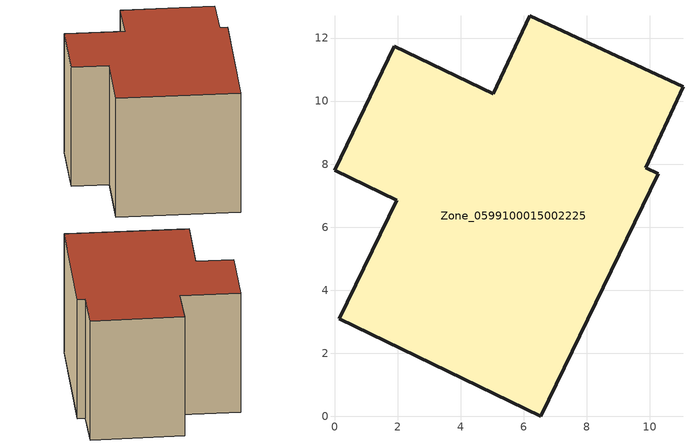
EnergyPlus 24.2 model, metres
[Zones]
Zone_0599100015002225
 floor ground (C_G): 6.55,0 0.15,3.09 1.97,6.85 0,7.8 1.9,11.74 5.04,10.22 6.19,12.71 11.06,10.45 9.88,7.89 10.27,7.7 z1.01
 wall outside (C_F): 9.88,7.89 11.06,10.45 6.19,12.71 5.04,10.22 1.9,11.74 0,7.8 1.97,6.85 0.15,3.09 6.55,0 10.27,7.7 9.88,7.89 z1.01:8.5
 roof outside (C_R): 6.55,0 10.27,7.7 9.88,7.89 11.06,10.45 6.19,12.71 5.04,10.22 1.9,11.74 0,7.8 1.97,6.85 0.15,3.09 z8.5
[BUILDING]
Pand.0599100015002225: North Axis=0; Terrain=City; Loads Convergence Tolerance Value=0.04; Temperature Convergence Tolerance Value=0.4; Solar Distribution=FullExterior; Maximum Number of Warmup Days=25; Minimum Number of Warmup Days=1
[Site:Location]
Rotterdam.The.Hague.AP_ZH_NLD Design_Conditions: Latitude=51.96; Longitude=4.45; Time Zone=1; Elevation=-4.5
[SITE:GROUNDTEMPERATURE:BUILDINGSURFACE]
18, 18, 18, 18, 18, 18, 18, 18, 18, 18, 18, 18
[MATERIAL] Thermal Absorptance=0.9; Solar Absorptance=0.7; Visible Absorptance=0.7
Name | Roughness | Thickness | Conductivity | Density | Specific Heat
G.D.1965 | MediumSmooth | 0.15 | 1 | 540 | 1210
F.D.1965 | Rough | 0.3 | 0.857143 | 1920 | 840
R.D.1965 | MediumRough | 0.2 | 0.08 | 1500 | 1000
[CONSTRUCTION]
C_G: G.D.1965
C_F: F.D.1965
C_R: R.D.1965
[ZONE]
Zone_0599100015002225: Type=1; Multiplier=1; Ceiling Height=Autocalculate; Volume=Autocalculate; Floor Area=autocalculate; Part of Total Floor Area=Yes
[ZONEINFILTRATION:DESIGNFLOWRATE]
Infil_Zone_0599100015002225: Zone or ZoneList or Space or SpaceList=Zone_0599100015002225; Schedule=AlwaysOn; Design Flow Rate Calculation Method=Flow/Area; Flow Rate per Floor Area=0.0042; Constant Term Coefficient=1; Temperature Term Coefficient=0; Velocity Term Coefficient=0; Velocity Squared Term Coefficient=0
[HVACTEMPLATE:ZONE:IDEALLOADSAIRSYSTEM]
Zone_0599100015002225: Maximum Heating Supply Air Temperature=50; Minimum Cooling Supply Air Temperature=13; Maximum Heating Supply Air Humidity Ratio=0.0156; Minimum Cooling Supply Air Humidity Ratio=0.0077; Heating Limit=NoLimit; Cooling Limit=NoLimit; Dehumidification Control Type=ConstantSensibleHeatRatio; Cooling Sensible Heat Ratio=0.7; Dehumidification Setpoint=60; Humidification Control Type=None; Humidification Setpoint=30; Outdoor Air Method=None; Outdoor Air Flow Rate per Person=0.00944; Outdoor Air Flow Rate per Zone Floor Area=0; Outdoor Air Flow Rate per Zone=0; Demand Controlled Ventilation Type=None; Outdoor Air Economizer Type=NoEconomizer; Heat Recovery Type=None; Sensible Heat Recovery Effectiveness=0.7; Latent Heat Recovery Effectiveness=0.65
[ZONECONTROL:THERMOSTAT]
ThermostatControl_Zone_0599100015002225: Zone or ZoneList=Zone_0599100015002225; Control Type Schedule=DualSetpointControlType; Control 1=Thermostat_Zone_0599100015002225; Temperature Difference Between Cutout And Setpoint=0
[THERMOSTATSETPOINT:DUALSETPOINT]
Thermostat_Zone_0599100015002225: Heating Setpoint Temperature Schedule=HeatingSetpoint_Zone_0599100015002225; Cooling Setpoint Temperature Schedule=CoolingSetpoint_Zone_0599100015002225
[SCHEDULE:COMPACT]
HeatingSetpoint_Zone_0599100015002225: Through: 12/31, For: AllDays, Until: 24:00, 21
CoolingSetpoint_Zone_0599100015002225: Through: 12/31, For: AllDays, Until: 24:00, 24
DualSetpointControlType: Through: 12/31, For: AllDays, Until: 24:00, 4
AlwaysOn: Through: 12/31, For: AllDays, Until: 24:00, 1
